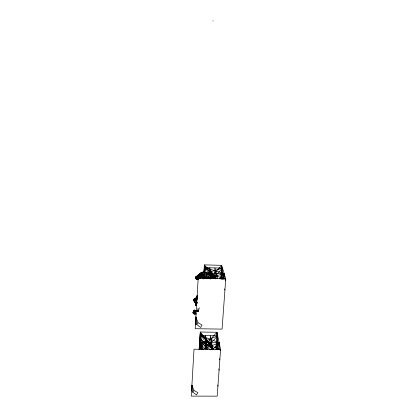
<?xml version="1.0" encoding="UTF-8"?>
<svg xmlns="http://www.w3.org/2000/svg" width="417" height="417" viewBox="0 0 417 417"><rect width="100%" height="100%" fill="white"/><g stroke="black" fill="none" stroke-linecap="round" stroke-linejoin="round"><path stroke-width="0.63" d="M196.292 304.916L195.703 305.239L196.026 302.57L195.594 304.4L195.844 305.473M224.127 279.155L224.132 273.547L205.002 267.667L204.32 278.707M219.139 349.858L219.16 342.711L200.806 335.581L199.978 349.008L199.451 342.315L200.144 334.033L200.488 333.485L205.79 338.062L212.342 349.832M206.149 278.916L206.196 273.104L222.49 268.115L221.755 279.077M201.776 349.576L201.854 342.508L217.7 335.8L216.809 349.357M206.994 278.78L204.424 277.034L204.643 266.025L210.204 269.69L215.646 278.796M200.264 344.306L199.868 338.573L199.607 339.746L200.264 344.306L205.644 349.133L205.425 343.665L205.79 338.062L212.462 349.743M191.768 390.411L191.898 385.23L193.968 390.489L197.882 392.616L196.522 394.857L192.706 392.162L191.898 385.23L191.58 390.958M195.782 321.283L195.682 324.932L195.901 317.024L198.028 322.706L202.083 325.046L200.671 327.444L196.72 324.494L195.901 317.024L195.834 319.453M196.172 302.617L196.595 302.742L196.256 302.716C195.62 303.274 195.12 305.223 196.152 305.26L196.61 303.847L195.87 305.525L195.651 303.784L196.589 301.903L196.819 302.408L196.543 302.143L195.255 302.492L194.489 301.366L194.343 299.568L195.505 298.76L197.168 298.827L194.343 299.568L193.78 299.234L193.848 299.661L193.926 299.27L195.604 298.624L193.78 299.234L194.176 299.833L193.769 300.047L193.869 300.975L194.708 302.132L195.761 302.726L196.819 302.408L196.918 301.913M198.19 279.729L195.609 278.587L195.458 277.388L201.526 272.374L203.96 271.9L215.031 278.639M203.668 276.758C203.611 275.314 202.782 273.015 201.213 272.666L195.782 276.971L196.006 278.864L197.908 279.447L197.59 279.015M195.766 277.315L195.417 278.061L195.854 278.619L195.406 278.306L195.458 277.388L196.589 277.712L201.01 275.767L200.963 276.768L201.041 275.277L200.332 274.204L198.977 274.214L198.867 274.834M196.412 276.841L196.605 276.289L197.564 276.528L197.392 279.489L198.393 279.771M195.458 277.388L195.954 276.883L195.609 278.587L196.344 278.952L196.589 277.712L196.12 276.841L195.782 276.971M196.735 276.638L197.455 275.663L198.424 275.757L198.502 277.873L195.417 278.061L196.12 276.841L201.87 272.165L202.917 272.739L203.225 273.25L201.041 275.277L198.612 275.976L196 277.769L195.948 278.65L198.44 278.973M197.22 295.882L196.303 297.483L197.58 296.007L196.85 296.106L195.672 298.791L197.455 296.226M196.824 296.596L197.59 295.418M196.636 297.769L197.371 297.535L196.24 298.608L196.636 297.769L197.324 297.425L196.694 297.04L195.964 298.655L197.257 297.821L196.761 298.233L196.725 298.916L196.23 298.963L197.622 297.238M196.761 298.233L196.23 298.963L196.876 298.384L197.006 299.27L196.761 298.233L196.105 298.827M197.147 276.388L197.981 275.564L198.075 274.881L199.399 274.933L199.795 275.496L199.66 277.717L198.31 277.743M200.103 278.431L200.994 276.216L203.142 274.652L204.46 274.261L211.591 278.728M200.504 277.738L200.541 277.154L201.119 277.837L202.553 277.368L203.699 275.955L204.424 277.034L210.043 277.811L210.324 279.015M200.958 276.627L201.041 275.277L202.229 276.513L202.5 278.238M202.959 277.149L203.027 276.106C202.297 275.194 201.307 272.296 199.785 273.74M203.053 278.91L203.027 276.106L203.699 275.955L203.517 278.968M199.508 349.436L200.488 333.485L205.367 339.214L212.409 349.446M204.387 275.387L204.46 274.261L205.352 278.499M205.857 278.551L206.196 273.104L224.132 273.547L223.752 279.354M205.227 338.036L205.383 335.643L207.676 349.347M209.621 269.716L209.746 267.787L212.347 278.566M203.793 272.134L204.643 266.025L209.735 271.363L215.589 278.968L210.204 269.69L209.475 275.371L214.849 278.676M210.053 279.036L209.814 275.71L210.204 269.69M215.855 349.482L216.949 332.26L200.269 332.031L199.175 349.8L199.451 342.315L200.103 346.908L199.884 348.357L201.328 349.597M220.781 279.02L221.656 265.332L204.393 264.884L203.96 271.9L209.814 275.71M206.54 342.56L206.118 349.065L205.623 346.027L200.301 341.554L199.884 348.357L199.451 345.312M210.71 278.546L211.059 273.224M218.701 349.722L219.16 342.711L201.854 342.508L201.432 349.258L199.868 338.573L210.955 347.429M209.725 345.667L210.392 335.706L212.931 349.404M210.721 347.387L211.21 340.126M215.36 278.676L215.85 271.394M211.242 349.003L211.674 342.623M216.006 278.733L216.376 273.354M208.005 342.008L216.949 332.26L220.593 349.482L217.189 396.15L191.262 396.103L194.014 349.206L220.593 349.482L220.322 350.733M212.8 275.215L221.656 265.332L225.738 278.879L222.079 329.102L195.213 328.716L198.174 278.228L225.738 278.879L225.394 280.677M196.042 314.037L194.541 314.095L193.54 313.652L193.587 313.115L195.302 310.66L196.391 310.847L194.541 314.095L193.134 313.172L193.118 312.286M196.136 302.685L195.714 304.452L195.974 305.499L196.642 304.467L196.183 305.406C195.083 305.426 195.776 303.352 196.011 302.659M195.782 303.884L195.719 304.895L195.808 303.222L196.428 302.351L196.881 303.315M196.36 304.9L195.943 305.322C194.807 303.816 195.432 305.948 196.365 304.931L195.776 305.213C195.224 304.347 196.579 301.006 196.688 303.284L196.923 303.263M196.793 302.236L196.511 302.075L196.099 302.56L195.662 304.462L195.969 305.531L195.735 305.353M195.823 303.498L195.422 303.451L195.896 303.44M195.62 304.467L195.667 303.784M196.699 302.242L196.131 302.606L195.745 303.8L195.969 305.369M195.698 304.42L196.277 302.502M194.28 300.058L193.801 300.313L193.91 299.515L193.769 300.047L194.317 300.402L196.97 299.244M195.782 305.181L195.354 304.608L196.12 305.124L196.49 304.29L196.225 305.249M196.099 304.311L196.417 304.248L196.198 304.718L195.505 304.973L195.922 302.706M195.505 304.973L195.99 304.718L196.292 303.112L196.537 303.586M199.253 307.819L198.372 311.436L197.46 311.483L197.689 310.238M195.891 303.414L195.693 304.931A1.532 0.464 -78.4 0 1 195.891 303.268L196.287 302.372L196.725 302.476L196.788 303.305L196.527 302.393L196.084 302.778L195.594 304.983A1.746 0.526 -78.5 0 0 196.084 305.385L196.563 304.462L196.157 305.432L195.74 305.421M193.769 300.047L193.926 299.27M197.46 311.483L198.091 308.319M197.439 276.81C197.606 275.793 198.56 277.341 198.268 277.774L197.486 276.919L198.268 277.774L198.138 276.888L197.58 276.45M196.516 302.81L196.172 302.617L196.485 303.117M196.543 302.143L195.401 299.25L195.505 298.76L197.168 298.827M198.372 311.436L198.638 310.248M193.29 312.901L193.024 312.51L193.134 313.172L193.253 311.702L194.499 310.008L196.287 310.863L195.286 310.253L195.13 310.519M196.688 303.868L196.355 304.999L195.693 305.385M195.761 302.726L194.708 302.132L194.843 301.595L194.968 301.877M195.761 303.847L196.579 302.351M196.277 304.895L195.875 305.307L196.673 303.863M195.677 303.831L195.818 303.253M196.157 304.274L196.428 304.499L196.673 303.811M222.527 278.942L224.132 273.547L207.369 278.447L204.393 264.884L205.915 266.943M195.646 304.921C196.146 305.604 194.697 304.181 195.729 305.098M197.309 279.124L198.169 279.447L197.408 279.406L197.309 279.124L198.169 279.447L197.476 278.837M197.408 279.406L197.58 279.119L198.169 279.447L197.324 279.327M193.18 312.25L193.587 313.115L194.859 313.563L194.541 314.095L194.63 313.829M205.79 338.062L205.367 339.214L205.128 342.951L205.425 343.665L211.294 348.185L211.409 349.389M216.543 349.681L219.16 342.711L202.881 349.295L200.269 332.031L203.751 336.519M195.912 303.169L196.131 302.617L195.886 303.133M194.379 301.679L194.614 301.09M196.371 305.004L196.584 304.457M195.922 303.268L196.329 302.481L196.683 302.492M196.767 303.295L196.438 302.382L196.021 302.799L196.245 302.44L196.907 302.737L196.49 302.935M203.162 277.117L203.699 275.955M193.832 300.647L194.134 300.021L193.801 300.313M199.863 278.42L200.775 277.352L203.027 276.106M197.032 298.859L196.819 299.286L196.428 299.093L196.834 299.057M196.381 304.832L195.698 305.213L195.62 304.394L195.636 305.041M193.462 311.765L194.014 310.795L194.609 310.665L194.343 310.274L194.014 310.795M194.765 310.399L194.499 310.008M193.54 313.652L193.853 313.115L193.587 313.115M195.302 310.66L194.755 311.139L194.223 310.545L194.89 310.185L196.308 311.108L195.98 311.718L194.755 311.139M195.396 310.905L195.677 310.425L195.286 310.253L196.287 310.863M196.271 298.019L195.844 298.822L195.886 298.134L197.522 296.482M198.753 274.959L199.362 274.068M196.167 305.421L196.423 305.015M196.72 324.494L198.028 322.706M192.706 392.162L193.968 390.489M196.589 277.712L202.511 272.317L204.142 272.087M196.699 303.268L196.902 302.612L196.902 303.154M194.061 310.759L193.842 310.999L194.322 311.145M219.509 278.681L224.132 273.547M202.553 277.368L202.057 277.904L200.994 276.216M197.788 275.653L198.419 274.959M209.026 345.234L217.7 335.8L200.806 335.581L204.267 340.037M212.774 349.634L219.16 342.711M196.443 277.196L202.219 272.176M195.255 302.492L195.537 302.221M194.317 300.402L194.598 300.136L194.343 299.568M196.647 298.181L197.595 297.483M199.795 275.496L202.261 273.203L204.262 272.212M194.843 301.595L194.525 301.882L194.984 301.632M196.85 296.106L197.575 295.471M200.066 278.52L201.119 277.837M193.634 311.249L193.905 311.019L194.166 311.41M203.574 277.967L202.897 278.186M196.897 300.323L194.489 301.366L193.869 300.975M196.563 278.186L195.432 277.847L195.745 277.644M212.92 21.027L213.191 20.85M196.918 299.046L195.401 299.25L194.614 298.791L194.885 299.104L195.625 298.65L194.614 298.791L194.739 299.067M201.588 272.562L201.937 272.348M193.618 311.504L193.253 311.702L193.858 312.369L196.12 313.506M194.708 302.132L195.114 301.913M195.057 302.294L195.338 302.419M196.313 302.497C196.96 302.007 196.589 303.967 196.735 302.93L197.262 302.773M196.605 302.07L196.344 302.189L196.819 302.408M203.225 273.25L204.309 272.718M196.365 302.857L196.308 303.477M208.521 271.769L209.735 271.363L211.028 273.51M195.808 303.435L195.411 303.388L195.907 303.357M195.427 304.311L195.938 304.243M196.464 304.295L196.12 304.295L196.49 304.29M196.188 302.648L196.532 302.726M198.169 279.447L197.736 279.463L197.924 278.989L198.169 279.447L197.429 279.119M196.329 297.045L196.694 297.04L195.99 297.769L196.172 298.791M195.755 305.192A1.475 0.448 -78.4 0 1 195.87 303.284L195.422 303.451L195.86 303.498M195.615 304.827L195.98 304.931M195.891 303.295L195.422 303.451L195.818 303.352M195.406 278.306L195.709 278.311M201.526 272.374L202.672 272.515M194.812 313.693L195.964 313.907M225.738 278.879L206.196 273.104L210.298 278.634M193.061 312.521L193.446 312.641M194.223 310.545L194.609 310.665M197.564 278.921L198.065 279.291L197.517 279.322M196.907 302.737L196.621 302.633L196.829 303.284M220.593 349.482L201.854 342.508L207.291 349.477M195.432 277.847L195.724 277.967M195.594 303.373L196.058 303.586M196.344 278.952L197.392 279.489L196.537 278.66M196.459 298.181L196.725 298.358M195.938 305.552L195.604 304.884M196.522 302.867L196.204 302.685L196.271 303.378M205.623 346.027L210.543 349.837M204.262 267.026L209.735 271.363M200.139 277.873L200.494 278.16M200.134 339.25L205.425 343.665M197.481 276.617L198.268 277.774L197.684 276.419M200.103 346.908L203.235 349.743M197.575 276.674L198.268 277.774L197.59 276.883M196.308 311.108L195.677 310.425M200.144 334.033L205.367 339.214L207.228 342.529M197.694 276.721L198.268 277.774M193.78 299.234L194.051 299.552M206.457 340.011L213.78 349.446M208.646 272.588L205.002 267.667L222.49 268.115L214.307 277.237L214.927 267.923L217.794 278.692M195.729 298.906L195.604 298.624M196.235 302.434L196.6 303.07M195.505 298.76L195.755 299.323M194.76 298.822L194.885 299.104M220.979 275.934L221.834 278.942M224.601 288.955L224.919 290.081M196.636 302.461L196.73 302.805M195.401 299.25L195.604 300.052M216.324 342.143L217.882 349.868M219.597 358.709L219.832 359.887M218.852 368.988L219.081 370.171M191.898 385.23L192.055 386.423M196.563 302.737L196.652 303.435M195.901 317.024L196.11 319.37M196.678 302.82L196.694 303.295M221.656 265.332L222.152 279.499M216.949 332.26L217.445 349.378M204.361 274.813L204.424 277.034M217.882 385.047L217.909 386.298M195.808 303.123A1.746 0.526 -78.5 0 0 195.573 304.999A1.715 0.516 -78.4 0 0 196.099 305.364M196.214 302.7L196.574 302.82L196.214 302.7"/></g></svg>
